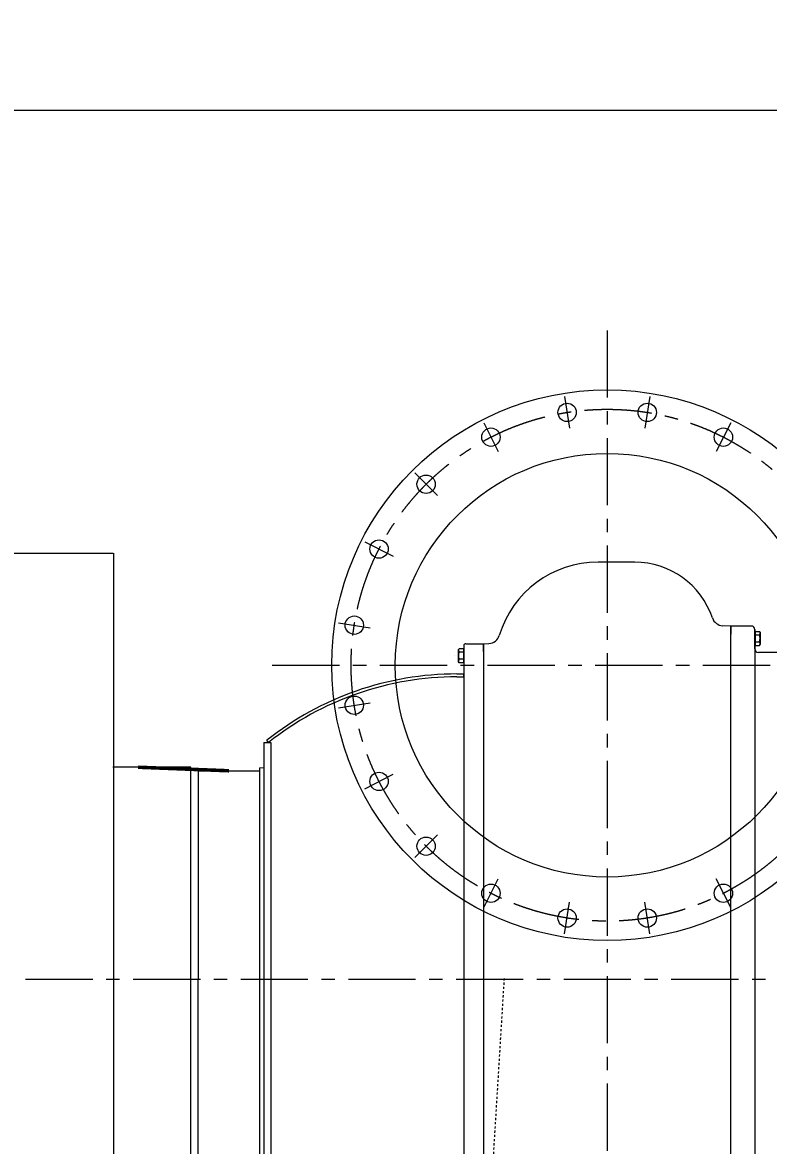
# Model space of a CAD drawing. Header units: millimetres. Extents: x 3 to 671030, y 2 to 511260.
# Drawn here: x 506897 to 533724, y 200018 to 240420 of the extents above; entities that cross this region are included whole.
import ezdxf

# ---------------------------------------------------------------- set-up
doc = ezdxf.new("R2010")
doc.units = ezdxf.units.MM
doc.header["$LTSCALE"] = 25.4
doc.linetypes.add('CENTER', pattern=[50.8, 31.75, -6.35, 6.35, -6.35])
doc.linetypes.add('EB_DASH', pattern=[6, 3, -3])
doc.layers.get('Defpoints').update_dxf_attribs({"lineweight": 5})
for name, color, linetype, lineweight in [('CAXA1', 5, 'CENTER', 5), ('CAXA虚线层', 96, 'EB_DASH', 5), ('EB0_1', 7, 'Continuous', 5)]:
    doc.layers.add(name, color=color, linetype=linetype, lineweight=lineweight)
doc.styles.add('Roman', font='arial.ttf')
doc.styles.get("Standard").update_dxf_attribs({"font": 'arial.ttf'})
doc.dimstyles.new('ISO-25', dxfattribs={"dimscale": 30, "dimtxt": 38.1, "dimasz": 38.1, "dimexe": 50.8, "dimexo": 50.8, "dimgap": 15.875, "dimtad": 1, "dimtih": 1, "dimtoh": 1, "dimdec": 1, "dimlfac": 0.03937, "dimdsep": 46, "dimtxsty": 'Standard', "dimcen": 63.5, "dimclrd": 7, "dimclre": 7, "dimclrt": 7, "dimadec": 0, "dimazin": 0, "dimtfac": 1, "dimtdec": 1, "dimtmove": 0, "dimatfit": 3, "dimfxl": 25.4, "dimlwd": 5, "dimlwe": 5, "dimarcsym": 0})

# ---------------------------------------------------------------- blocks, each defined once
blk = doc.blocks.new('*D49')
at = {"color": 7, "linetype": 'Continuous', "lineweight": 5, "transparency": 16777216}
for p, q in [((622106, 266043), (622106, 235742)), ((470468, 262157), (470468, 235742)), ((471611, 237266), (620963, 237266))]:
    blk.add_line(p, q, dxfattribs=at)
at = {"color": 7, "transparency": 16777216}
for points in [[(471611, 237456), (471611, 237075), (470468, 237266)], [(620963, 237456), (620963, 237075), (622106, 237266)]]:
    blk.add_solid(points, dxfattribs=at)
at = {"layer": 'Defpoints', "color": 0, "transparency": 16777216}
for p in [(622106, 267567), (470468, 263681), (622106, 237266)]:
    blk.add_point(p, dxfattribs=at)
at = {"color": 7, "lineweight": 5, "transparency": 16777216, "insert": (546287, 239838), "char_height": 4191, "attachment_point": 5, "style": 'Roman'}
blk.add_mtext('{\\fCalibri|b0|i0|c0|p34;\\C0;B}', dxfattribs=at)

msp = doc.modelspace()

# ---------------------------------------------------------------- linework, layer by layer
at = {"color": 7, "lineweight": 5}
for p, q in [((471737.82, 221323.57), (510091.82, 221323.57)), ((510086.74, 221323.57), (510162.94, 221323.57)), ((510167.98, 221323.57), (510167.89, 213627.85)), ((533104.21, 218707.37), (532367.61, 218707.37)), ((532367.61, 218707.37), (532367.61, 218415.27)), ((532367.61, 193307.37), (532367.61, 218707.37)), ((533231.21, 217881.87), (533231.21, 218580.37)), ((533231.21, 218580.37), (533231.21, 193434.37)), ((533231.21, 218472.04), (533246.45, 218472.04)), ((533231.21, 218472.04), (533231.21, 218053.7)), ((533246.45, 218514.96), (533402.21, 218514.96)), ((533246.45, 218514.96), (533246.45, 218010.77)), ((533246.45, 218388.91), (533402.21, 218388.91)), ((533402.21, 218514.96), (533421.71, 218481.19)), ((533421.71, 218481.19), (533421.71, 218044.55)), ((522595.41, 217892.66), (522575.91, 217858.89)), ((522575.91, 217422.25), (522575.91, 217858.89)), ((522766.41, 217892.66), (522595.41, 217892.66)), ((522766.41, 217766.61), (522595.41, 217766.61)), ((522766.41, 217996.17), (522766.42, 194145.57)), ((522766.41, 217388.47), (522766.41, 217892.66)), ((522842.61, 218072.37), (523477.61, 218072.37)), ((523477.61, 218072.37), (523477.56, 193942.37)), ((523477.61, 218072.37), (523671.74, 218080.84)), ((523477.61, 217792.97), (523477.61, 218072.37)), ((533231.21, 218053.7), (533246.45, 218053.7)), ((533246.45, 218136.82), (533402.21, 218136.82)), ((533246.45, 218010.77), (533402.21, 218010.77)), ((533402.21, 218010.77), (533421.71, 218044.55)), ((522448.91, 217640.57), (522448.92, 217640.57)), ((522595.41, 217388.47), (522575.91, 217422.25)), ((522766.41, 217514.52), (522595.41, 217514.52)), ((522766.41, 217388.47), (522595.41, 217388.47)), ((522766.41, 217640.57), (522766.41, 217640.57)), ((522766.41, 217640.57), (522766.41, 217640.57)), ((522766.41, 217640.57), (522766.41, 217640.57)), ((522766.41, 217640.57), (522766.41, 217640.57)), ((522766.41, 217640.57), (522766.41, 217640.57)), ((522766.41, 217640.57), (522766.41, 217640.57)), ((534069.41, 217754.87), (533358.21, 217754.87)), ((522521.51, 216983.26), (522766.42, 216983.26)), ((522766.42, 216881.66), (522766.42, 216983.26)), ((522766.42, 216881.66), (522766.42, 216983.26)), ((522521.51, 216881.66), (522766.42, 216881.66)), ((515747.1, 214516.37), (515683.73, 214595.78)), ((515578.22, 214516.37), (515578.22, 197498.37)), ((515578.22, 214516.37), (515832.22, 214516.37)), ((515832.22, 214516.37), (515832.22, 197498.37)), ((512946.28, 213627.19), (510152.15, 213627.85)), ((510167.89, 213627.85), (510168.02, 190691.17)), ((512946.28, 198387.37), (512946.28, 213627.37)), ((513216.02, 213500.37), (513216.02, 206007.37)), ((513216.02, 213500.37), (515425.82, 213500.37)), ((515425.82, 213601.97), (515578.22, 213622.03)), ((515425.82, 213601.97), (515425.82, 198412.77)), ((513216.02, 198514.37), (513216.02, 206007.37))]:
    msp.add_line(p, q, dxfattribs=at)
at = {"color": 7, "lineweight": 5, "const_width": 127}
msp.add_lwpolyline([(514320.92, 213500.37), (511056.95, 213627.52)], dxfattribs=at)
at = {"color": 7, "lineweight": 5}
for centre, radius in [((527922.61, 217297.67), 9906), ((526482.24, 226391.81), 330.2), ((529362.98, 226391.81), 330.2), ((523742.49, 225501.61), 330.2), ((532102.73, 225501.61), 330.2), ((527922.61, 217297.67), 7620), ((521411.93, 223808.35), 330.2), ((519718.67, 221477.78), 330.2), ((518828.47, 218738.04), 330.2), ((518828.47, 215857.3), 330.2), ((519718.67, 213117.55), 330.2), ((521411.93, 210786.98), 330.2), ((523742.49, 209093.72), 330.2), ((532102.73, 209093.72), 330.2), ((526482.24, 208203.53), 330.2), ((529362.98, 208203.53), 330.2)]:
    msp.add_circle(centre, radius, dxfattribs=at)
for centre, radius, start, end in [((533104.21, 218580.37), 127, 0, 90), ((533381.54, 218760.38), 279.4, 237.449339, 241.448184), ((533310.11, 218451.94), 111.6, 325.615763, 25.615823), ((533004.57, 218262.87), 417.14, 342.412046, 17.587954), ((522687.51, 217829.64), 111.6, 154.384177, 214.384237), ((522993.05, 217640.57), 417.14, 162.412046, 197.587954), ((522842.61, 217996.17), 76.2, 90, 180), ((533358.21, 217881.87), 127, 180, 270), ((533310.11, 218073.8), 111.6, 334.384177, 34.384237), ((522687.51, 217451.5), 111.6, 145.615763, 205.615823), ((522521.51, 205997.76), 10985.5, 89.999985, 128.494323), ((522521.51, 205997.76), 10883.9, 89.999997, 128.493404)]:
    msp.add_arc(centre, radius, start, end, dxfattribs=at)
at = {"layer": 'CAXA1', "linetype": 'CENTER', "lineweight": 5, "ltscale": 3}
for p, q in [((527922.61, 229342.1), (527922.61, 189648.31)), ((526392.09, 226961.01), (526572.4, 225822.6)), ((529453.14, 226961.01), (529272.83, 225822.6)), ((523480.86, 226015.1), (524004.13, 224988.12)), ((532364.37, 226015.1), (531841.09, 224988.12)), ((521004.42, 224215.86), (521819.43, 223400.85)), ((519205.18, 221739.42), (520232.16, 221216.15)), ((518259.27, 218828.19), (519397.68, 218647.88)), ((515878.18, 217297.67), (539967.04, 217297.67)), ((518259.27, 215767.14), (519397.68, 215947.45)), ((519205.18, 212855.91), (520232.16, 213379.19)), ((521004.42, 210379.48), (521819.43, 211194.49)), ((523480.86, 208580.24), (524004.13, 209607.21)), ((532364.37, 208580.24), (531841.09, 209607.21)), ((526392.09, 207634.32), (526572.4, 208772.73)), ((529453.14, 207634.32), (529272.83, 208772.73)), ((468293.13, 206007.37), (560845.88, 206007.37))]:
    msp.add_line(p, q, dxfattribs=at)
msp.add_circle((527922.61, 217297.67), 9207.5, dxfattribs=at)
at = {"layer": 'CAXA虚线层', "color": 7, "linetype": 'EB_DASH', "lineweight": 5}
msp.add_line((524214.97, 206032.28), (523477.64, 193977.06), dxfattribs=at)
at = {"layer": 'EB0_1', "color": 7, "linetype": 'Continuous', "lineweight": 5}
for p, q in [((528913.18, 221006.07), (527592.23, 221006.07)), ((532367.61, 218707.37), (532074.1, 218720.18))]:
    msp.add_line(p, q, dxfattribs=at)
for centre, radius, start, end in [((527592.23, 217297.67), 3708.4, 89.999995, 163.202394), ((528913.18, 218059.67), 2946.4, 18.548104, 90.000133), ((532091.83, 219126.2), 406.4, 198.548104, 267.5)]:
    msp.add_arc(centre, radius, start, end, dxfattribs=at)
at = {"layer": 'EB0_1', "color": 7, "lineweight": 5}
msp.add_arc((523653, 218486.81), 406.4, 272.643338, 343.202389, dxfattribs=at)

# ---------------------------------------------------------------- dimensions: what is measured, and where the dimension line sits
at = {"color": 7, "lineweight": 5}
dim = msp.add_linear_dim(base=(622105.81, 237265.92), p1=(470467.82, 263680.85), p2=(622105.81, 267567.11), text='{\\fCalibri|b0|i0|c0|p34;\\C0;B}', dimstyle='ISO-25', override={"dimscale": 30, "dimtxt": 139.7, "dimpost": '\\X', "dimtxsty": 'Roman', "dimtmove": 1}, dxfattribs=at)
dim.commit()
dim.dimension.update_dxf_attribs({"geometry": '*D49', "text_midpoint": (546286.81, 237265.92), "dimtype": 160})

doc.saveas('drawing.dxf')
